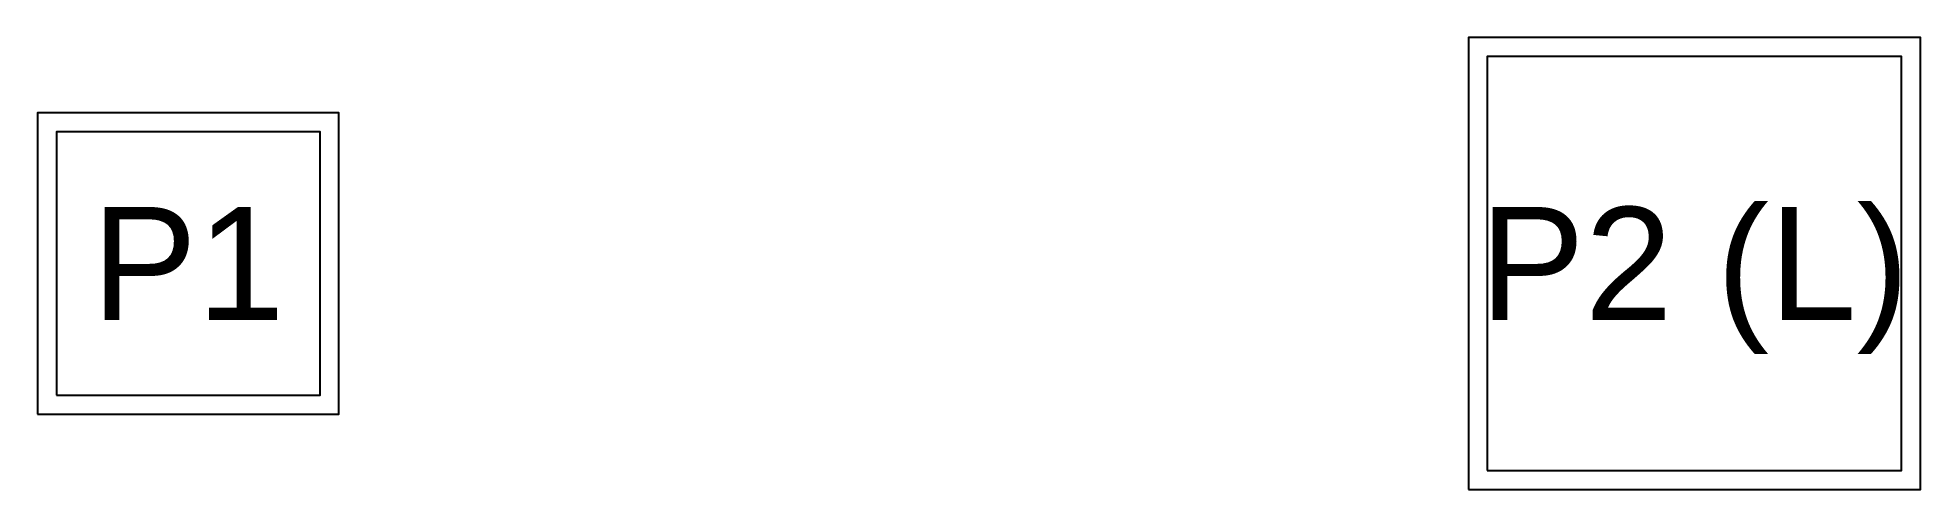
# Model space of a CAD drawing. Header units: metres. Extents: x -20 to 230, y -30 to 30.
import ezdxf
from ezdxf.enums import TextEntityAlignment as Align

# ---------------------------------------------------------------- set-up
doc = ezdxf.new("R2010")
doc.units = ezdxf.units.M
for name, color, linetype in [('PILAR_CONCRETO', 4, 'Continuous'), ('PILAR_ESTRIBOS', 1, 'Continuous'), ('PILAR_TEXTO', 7, 'Continuous')]:
    doc.layers.add(name, color=color, linetype=linetype)
doc.styles.add('ARIAL', font='Arial.ttf')

msp = doc.modelspace()

# ---------------------------------------------------------------- linework, layer by layer
at = {"layer": 'PILAR_CONCRETO'}
for points in [[(170, -30), (230, -30), (230, 30), (170, 30)], [(-20, -20), (20, -20), (20, 20), (-20, 20)]]:
    msp.add_lwpolyline(points, close=True, dxfattribs=at)
at = {"layer": 'PILAR_ESTRIBOS'}
for points in [[(172.5, -27.5), (227.5, -27.5), (227.5, 27.5), (172.5, 27.5)], [(-17.5, -17.5), (17.5, -17.5), (17.5, 17.5), (-17.5, 17.5)]]:
    msp.add_lwpolyline(points, close=True, dxfattribs=at)

# ---------------------------------------------------------------- texts
at = {"layer": 'PILAR_TEXTO', "style": 'ARIAL'}
for s, p in [('P1', (0, 0)), ('P2 (L)', (200, 0))]:
    msp.add_text(s, height=15, dxfattribs=at).set_placement(p, align=Align.MIDDLE_CENTER)

doc.saveas('drawing.dxf')
